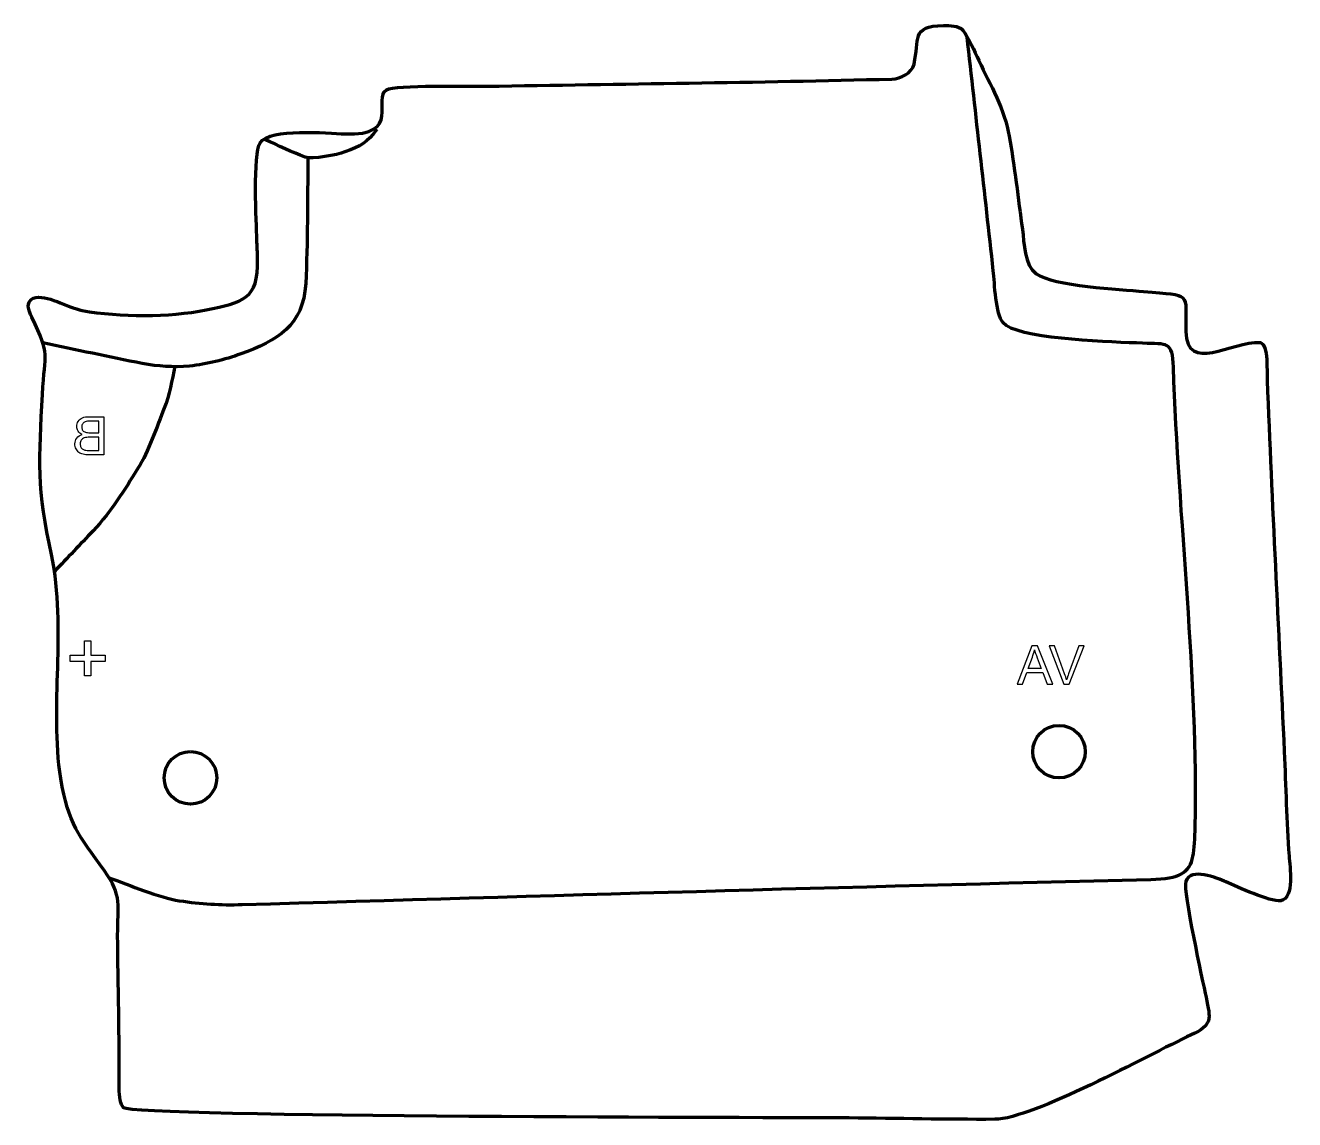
# Model space of a CAD drawing. Header units: millimetres. Extents: x -493 to 110, y 147 to 666.
import ezdxf

# ---------------------------------------------------------------- set-up
doc = ezdxf.new("R2010")
doc.units = ezdxf.units.MM
doc.header["$MEASUREMENT"] = 0
doc.layers.add('layer 2', color=7, linetype='Continuous')
doc.layers.add('layer 3', color=7, linetype='Continuous')

msp = doc.modelspace()

# ---------------------------------------------------------------- linework, layer by layer
at = {"layer": 'layer 2', "color": 142, "lineweight": 200}
for centre in [(-1.7429, 321.4592), (-414.36, 309.0237)]:
    msp.add_ellipse(centre, major_axis=(0, 12.5), ratio=1, dxfattribs=at)
at = {"layer": 'layer 2', "color": 142, "lineweight": 158}
for points, knots in [([(-453.0081, 261.5727), (-443.7893, 258.2431), (-428.7469, 251.9851), (-419.665, 250.6594), (-419.665, 250.6594), (-409.1695, 249.1273), (-400.3698, 248.5325), (-389.7741, 248.8479), (-389.7741, 248.8479), (-245.9604, 253.1296), (-102.0162, 257.3122), (41.8149, 260.7864), (41.8149, 260.7864), (55.7367, 261.1223), (60.2892, 263.9607), (61.9123, 271.7481), (61.9123, 271.7481), (62.6663, 275.3655), (62.7883, 280.0509), (62.9237, 286.0493), (62.9237, 286.0493), (64.4927, 355.5207), (54.9788, 432.6444), (52.6198, 504.0636), (52.6198, 504.0636), (52.2094, 516.5764), (49.9012, 514.9339), (37.9305, 515.4574), (37.9305, 515.4574), (24.0464, 516.0645), (-16.3396, 517.0288), (-26.8747, 523.9081), (-26.8747, 523.9081), (-26.8747, 523.9081), (-28.2529, 525.1225), (-28.2529, 525.1225), (-28.2529, 525.1225), (-31.9148, 529.2608), (-32.3155, 543.9614), (-32.9584, 549.8348), (-32.9584, 549.8348), (-37.0162, 586.8623), (-41.24, 623.8854), (-45.3871, 660.9046)], [0, 0, 0, 0, 0.08333333, 0.08333333, 0.08333333, 0.08333333, 0.16666667, 0.16666667, 0.16666667, 0.16666667, 0.25, 0.25, 0.25, 0.25, 0.33333333, 0.33333333, 0.33333333, 0.33333333, 0.41666667, 0.41666667, 0.41666667, 0.41666667, 0.5, 0.5, 0.5, 0.5, 0.58333333, 0.58333333, 0.58333333, 0.58333333, 0.66666667, 0.66666667, 0.66666667, 0.66666667, 0.75, 0.75, 0.75, 0.75, 0.83333333, 0.83333333, 0.83333333, 0.83333333, 1, 1, 1, 1]), ([(-325.85, 616.9669), (-330.6541, 610.6546), (-333.3463, 609.0905), (-340.964, 606.3195), (-340.964, 606.3195), (-344.7265, 604.9509), (-356.4018, 602.5372), (-359.9034, 603.8337), (-359.9034, 603.8337), (-365.7862, 606.0119), (-373.0505, 609.5701), (-378.9652, 612.2044)], [0, 0, 0, 0, 0.25, 0.25, 0.25, 0.25, 0.5, 0.5, 0.5, 0.5, 1, 1, 1, 1]), ([(-358.5261, 603.2747), (-358.8659, 583.4359), (-358.6236, 563.6048), (-359.6279, 543.7824), (-359.6279, 543.7824), (-360.6848, 523.7255), (-373.2187, 516.6815), (-390.3596, 510.3919), (-390.3596, 510.3919), (-398.1314, 507.5903), (-406.5574, 505.4526), (-414.789, 504.6243), (-414.789, 504.6243), (-422.6323, 503.9331), (-429.5476, 504.4368), (-437.2811, 505.8114), (-437.2811, 505.8114), (-453.0169, 509.0071), (-468.7627, 512.3359), (-484.4939, 515.5803)], [0, 0, 0, 0, 0.16666667, 0.16666667, 0.16666667, 0.16666667, 0.33333333, 0.33333333, 0.33333333, 0.33333333, 0.5, 0.5, 0.5, 0.5, 0.66666667, 0.66666667, 0.66666667, 0.66666667, 1, 1, 1, 1]), ([(-421.7266, 504.6013), (-423.2193, 497.7596), (-424.2739, 491.0677), (-426.8438, 484.5765), (-426.8438, 484.5765), (-430.1698, 476.1754), (-434.5224, 463.5929), (-439.149, 456.2731), (-439.149, 456.2731), (-446.1342, 445.2329), (-451.6226, 435.8686), (-460.6583, 426.329), (-460.6583, 426.329), (-466.7509, 419.8966), (-472.8653, 413.4871), (-478.952, 407.0473)], [0, 0, 0, 0, 0.2, 0.2, 0.2, 0.2, 0.4, 0.4, 0.4, 0.4, 0.6, 0.6, 0.6, 0.6, 1, 1, 1, 1])]:
    msp.add_open_spline(points, degree=3, knots=knots, dxfattribs=at)
at = {"layer": 'layer 2', "color": 142}
for points, knots in [([(-455.5117, 462.3848), (-455.5117, 462.3848), (-455.5117, 480.5712), (-455.5117, 480.5712), (-455.5117, 480.5712), (-455.5117, 480.5712), (-462.3358, 480.5712), (-462.3358, 480.5712), (-462.3358, 480.5712), (-463.7244, 480.5712), (-464.8377, 480.3892), (-465.6802, 480.0209), (-465.6802, 480.0209), (-466.5184, 479.6526), (-467.1745, 479.0853), (-467.6487, 478.3191), (-467.6487, 478.3191), (-468.127, 477.5571), (-468.3641, 476.757), (-468.3641, 475.9188), (-468.3641, 475.9188), (-468.3641, 475.1441), (-468.1524, 474.4117), (-467.7333, 473.7259), (-467.7333, 473.7259), (-467.3142, 473.0401), (-466.6792, 472.4855), (-465.8283, 472.0622), (-465.8283, 472.0622), (-466.929, 471.7405), (-467.7757, 471.1901), (-468.3641, 470.4112), (-468.3641, 470.4112), (-468.9568, 469.6365), (-469.2531, 468.7179), (-469.2531, 467.6595), (-469.2531, 467.6595), (-469.2531, 466.8044), (-469.0711, 466.0128), (-468.7112, 465.2804), (-468.7112, 465.2804), (-468.3514, 464.548), (-467.9069, 463.985), (-467.3777, 463.5871), (-467.3777, 463.5871), (-466.8486, 463.1934), (-466.1839, 462.8928), (-465.3881, 462.6896), (-465.3881, 462.6896), (-464.588, 462.4864), (-463.6101, 462.3848), (-462.4501, 462.3848), (-462.4501, 462.3848), (-462.4501, 462.3848), (-455.5117, 462.3848), (-455.5117, 462.3848)], [0, 0, 0, 0, 0.06666667, 0.06666667, 0.06666667, 0.06666667, 0.13333333, 0.13333333, 0.13333333, 0.13333333, 0.2, 0.2, 0.2, 0.2, 0.26666667, 0.26666667, 0.26666667, 0.26666667, 0.33333333, 0.33333333, 0.33333333, 0.33333333, 0.4, 0.4, 0.4, 0.4, 0.46666667, 0.46666667, 0.46666667, 0.46666667, 0.53333333, 0.53333333, 0.53333333, 0.53333333, 0.6, 0.6, 0.6, 0.6, 0.66666667, 0.66666667, 0.66666667, 0.66666667, 0.73333333, 0.73333333, 0.73333333, 0.73333333, 0.8, 0.8, 0.8, 0.8, 0.86666667, 0.86666667, 0.86666667, 0.86666667, 1, 1, 1, 1]), ([(-457.9247, 472.9258), (-457.9247, 472.9258), (-461.8575, 472.9258), (-461.8575, 472.9258), (-461.8575, 472.9258), (-462.9243, 472.9258), (-463.6905, 472.9978), (-464.1519, 473.1375), (-464.1519, 473.1375), (-464.7658, 473.3195), (-465.2272, 473.6243), (-465.5362, 474.0476), (-465.5362, 474.0476), (-465.8453, 474.471), (-466.0019, 475.0001), (-466.0019, 475.6394), (-466.0019, 475.6394), (-466.0019, 476.2447), (-465.858, 476.7781), (-465.5659, 477.2353), (-465.5659, 477.2353), (-465.278, 477.6968), (-464.8631, 478.0143), (-464.3255, 478.1836), (-464.3255, 478.1836), (-463.7879, 478.3529), (-462.865, 478.4376), (-461.5611, 478.4376), (-461.5611, 478.4376), (-461.5611, 478.4376), (-457.9247, 478.4376), (-457.9247, 478.4376), (-457.9247, 478.4376), (-457.9247, 478.4376), (-457.9247, 472.9258), (-457.9247, 472.9258)], [0, 0, 0, 0, 0.1, 0.1, 0.1, 0.1, 0.2, 0.2, 0.2, 0.2, 0.3, 0.3, 0.3, 0.3, 0.4, 0.4, 0.4, 0.4, 0.5, 0.5, 0.5, 0.5, 0.6, 0.6, 0.6, 0.6, 0.7, 0.7, 0.7, 0.7, 0.8, 0.8, 0.8, 0.8, 1, 1, 1, 1]), ([(-457.9247, 464.5184), (-457.9247, 464.5184), (-462.4544, 464.5184), (-462.4544, 464.5184), (-462.4544, 464.5184), (-463.2333, 464.5184), (-463.7794, 464.548), (-464.0969, 464.6073), (-464.0969, 464.6073), (-464.6472, 464.7047), (-465.1129, 464.8698), (-465.4854, 465.1026), (-465.4854, 465.1026), (-465.858, 465.3354), (-466.1628, 465.6741), (-466.4041, 466.1186), (-466.4041, 466.1186), (-466.6454, 466.5631), (-466.7639, 467.0753), (-466.7639, 467.6553), (-466.7639, 467.6553), (-466.7639, 468.3369), (-466.5903, 468.9253), (-466.239, 469.4291), (-466.239, 469.4291), (-465.8918, 469.9328), (-465.4092, 470.2842), (-464.7912, 470.4874), (-464.7912, 470.4874), (-464.1773, 470.6906), (-463.2883, 470.7922), (-462.1326, 470.7922), (-462.1326, 470.7922), (-462.1326, 470.7922), (-457.9247, 470.7922), (-457.9247, 470.7922), (-457.9247, 470.7922), (-457.9247, 470.7922), (-457.9247, 464.5184), (-457.9247, 464.5184)], [0, 0, 0, 0, 0.09090909, 0.09090909, 0.09090909, 0.09090909, 0.18181818, 0.18181818, 0.18181818, 0.18181818, 0.27272727, 0.27272727, 0.27272727, 0.27272727, 0.36363636, 0.36363636, 0.36363636, 0.36363636, 0.45454545, 0.45454545, 0.45454545, 0.45454545, 0.54545455, 0.54545455, 0.54545455, 0.54545455, 0.63636364, 0.63636364, 0.63636364, 0.63636364, 0.72727273, 0.72727273, 0.72727273, 0.72727273, 0.81818182, 0.81818182, 0.81818182, 0.81818182, 1, 1, 1, 1]), ([(-461.7146, 357.434), (-461.7146, 357.434), (-461.7146, 364.3485), (-461.7146, 364.3485), (-461.7146, 364.3485), (-461.7146, 364.3485), (-454.8355, 364.3485), (-454.8355, 364.3485), (-454.8355, 364.3485), (-454.8355, 364.3485), (-454.8355, 367.2413), (-454.8355, 367.2413), (-454.8355, 367.2413), (-454.8355, 367.2413), (-461.7146, 367.2413), (-461.7146, 367.2413), (-461.7146, 367.2413), (-461.7146, 367.2413), (-461.7146, 374.1204), (-461.7146, 374.1204), (-461.7146, 374.1204), (-461.7146, 374.1204), (-464.6427, 374.1204), (-464.6427, 374.1204), (-464.6427, 374.1204), (-464.6427, 374.1204), (-464.6427, 367.2413), (-464.6427, 367.2413), (-464.6427, 367.2413), (-464.6427, 367.2413), (-471.5219, 367.2413), (-471.5219, 367.2413), (-471.5219, 367.2413), (-471.5219, 367.2413), (-471.5219, 364.3485), (-471.5219, 364.3485), (-471.5219, 364.3485), (-471.5219, 364.3485), (-464.6427, 364.3485), (-464.6427, 364.3485), (-464.6427, 364.3485), (-464.6427, 364.3485), (-464.6427, 357.434), (-464.6427, 357.434), (-464.6427, 357.434), (-464.6427, 357.434), (-461.7146, 357.434), (-461.7146, 357.434)], [0, 0, 0, 0, 0.07692308, 0.07692308, 0.07692308, 0.07692308, 0.15384615, 0.15384615, 0.15384615, 0.15384615, 0.23076923, 0.23076923, 0.23076923, 0.23076923, 0.30769231, 0.30769231, 0.30769231, 0.30769231, 0.38461538, 0.38461538, 0.38461538, 0.38461538, 0.46153846, 0.46153846, 0.46153846, 0.46153846, 0.53846154, 0.53846154, 0.53846154, 0.53846154, 0.61538462, 0.61538462, 0.61538462, 0.61538462, 0.69230769, 0.69230769, 0.69230769, 0.69230769, 0.76923077, 0.76923077, 0.76923077, 0.76923077, 0.84615385, 0.84615385, 0.84615385, 0.84615385, 1, 1, 1, 1]), ([(-21.6319, 353.5086), (-21.6319, 353.5086), (-14.6554, 371.695), (-14.6554, 371.695), (-14.6554, 371.695), (-14.6554, 371.695), (-12.0095, 371.695), (-12.0095, 371.695), (-12.0095, 371.695), (-12.0095, 371.695), (-4.6054, 353.5086), (-4.6054, 353.5086), (-4.6054, 353.5086), (-4.6054, 353.5086), (-7.3444, 353.5086), (-7.3444, 353.5086), (-7.3444, 353.5086), (-7.3444, 353.5086), (-9.4484, 359.0204), (-9.4484, 359.0204), (-9.4484, 359.0204), (-9.4484, 359.0204), (-17.1065, 359.0204), (-17.1065, 359.0204), (-17.1065, 359.0204), (-17.1065, 359.0204), (-19.0792, 353.5086), (-19.0792, 353.5086), (-19.0792, 353.5086), (-19.0792, 353.5086), (-21.6319, 353.5086), (-21.6319, 353.5086)], [0, 0, 0, 0, 0.11111111, 0.11111111, 0.11111111, 0.11111111, 0.22222222, 0.22222222, 0.22222222, 0.22222222, 0.33333333, 0.33333333, 0.33333333, 0.33333333, 0.44444444, 0.44444444, 0.44444444, 0.44444444, 0.55555556, 0.55555556, 0.55555556, 0.55555556, 0.66666667, 0.66666667, 0.66666667, 0.66666667, 0.77777778, 0.77777778, 0.77777778, 0.77777778, 1, 1, 1, 1]), ([(-16.3995, 360.9762), (-16.3995, 360.9762), (-10.2019, 360.9762), (-10.2019, 360.9762), (-10.2019, 360.9762), (-10.2019, 360.9762), (-12.0984, 366.0181), (-12.0984, 366.0181), (-12.0984, 366.0181), (-12.6699, 367.5506), (-13.1017, 368.8163), (-13.4023, 369.8154), (-13.4023, 369.8154), (-13.6521, 368.6301), (-13.9865, 367.4659), (-14.4056, 366.3144), (-14.4056, 366.3144), (-14.4056, 366.3144), (-16.3995, 360.9762), (-16.3995, 360.9762)], [0, 0, 0, 0, 0.16666667, 0.16666667, 0.16666667, 0.16666667, 0.33333333, 0.33333333, 0.33333333, 0.33333333, 0.5, 0.5, 0.5, 0.5, 0.66666667, 0.66666667, 0.66666667, 0.66666667, 1, 1, 1, 1]), ([(0.6016, 353.5086), (0.6016, 353.5086), (-6.4257, 371.695), (-6.4257, 371.695), (-6.4257, 371.695), (-6.4257, 371.695), (-3.818, 371.695), (-3.818, 371.695), (-3.818, 371.695), (-3.818, 371.695), (0.9064, 358.4785), (0.9064, 358.4785), (0.9064, 358.4785), (1.2832, 357.4202), (1.6049, 356.4296), (1.8589, 355.5025), (1.8589, 355.5025), (2.1383, 356.4973), (2.4643, 357.4879), (2.8368, 358.4785), (2.8368, 358.4785), (2.8368, 358.4785), (7.739, 371.695), (7.739, 371.695), (7.739, 371.695), (7.739, 371.695), (10.1943, 371.695), (10.1943, 371.695), (10.1943, 371.695), (10.1943, 371.695), (3.1035, 353.5086), (3.1035, 353.5086), (3.1035, 353.5086), (3.1035, 353.5086), (0.6016, 353.5086), (0.6016, 353.5086)], [0, 0, 0, 0, 0.1, 0.1, 0.1, 0.1, 0.2, 0.2, 0.2, 0.2, 0.3, 0.3, 0.3, 0.3, 0.4, 0.4, 0.4, 0.4, 0.5, 0.5, 0.5, 0.5, 0.6, 0.6, 0.6, 0.6, 0.7, 0.7, 0.7, 0.7, 0.8, 0.8, 0.8, 0.8, 1, 1, 1, 1])]:
    msp.add_open_spline(points, degree=3, knots=knots, dxfattribs=at)
at = {"layer": 'layer 3', "color": 242, "lineweight": 158}
msp.add_open_spline([(-47.4331, 664.2028), (-49.31, 666.4229), (-53.8973, 666.3438), (-56.6315, 666.3912), (-56.6315, 666.3912), (-72.3398, 666.1267), (-67.8504, 659.5969), (-70.5955, 648.0472), (-70.5955, 648.0472), (-71.6329, 643.6827), (-76.9201, 641.0582), (-81.1228, 640.9481), (-81.1228, 640.9481), (-145.2469, 639.2686), (-209.4992, 638.6557), (-273.654, 637.5058), (-273.654, 637.5058), (-281.1137, 637.481), (-317.2924, 638.2785), (-321.2442, 635.8512), (-321.2442, 635.8512), (-327.8852, 631.7722), (-313.7973, 613.6462), (-341.0459, 614.8624), (-341.0459, 614.8624), (-349.3193, 615.2448), (-376.5589, 617.8052), (-381.2888, 610.6652), (-381.2888, 610.6652), (-384.6683, 605.5638), (-383.0731, 572.4026), (-382.7995, 564.7105), (-382.7995, 564.7105), (-382.6879, 561.5723), (-382.5667, 558.4344), (-382.454, 555.2962), (-382.454, 555.2962), (-382.139, 535.9004), (-389.4644, 535.0157), (-406.851, 531.2978), (-406.851, 531.2978), (-424.8477, 527.7222), (-447.7081, 527.7978), (-465.7662, 531.0119), (-465.7662, 531.0119), (-472.9662, 532.2933), (-482.7868, 539.0301), (-489.0258, 536.8949), (-489.0258, 536.8949), (-492.7883, 534.603), (-491.3672, 531.4337), (-489.7041, 527.8462), (-489.7041, 527.8462), (-480.7036, 508.5895), (-483.5544, 512.1806), (-484.6816, 491.145), (-484.6816, 491.145), (-486.3069, 461.164), (-487.3479, 444.9066), (-480.3098, 415.0862), (-480.3098, 415.0862), (-473.1429, 379.0308), (-481.238, 343.4176), (-475.9956, 308.6423), (-475.9956, 308.6423), (-472.3979, 287.1533), (-467.4664, 281.7989), (-455.2292, 264.8717), (-455.2292, 264.8717), (-446.5964, 252.9303), (-448.985, 248.192), (-448.9478, 234.3831), (-448.9478, 234.3831), (-448.8831, 210.2502), (-447.9837, 186.1364), (-448.2303, 161.993), (-448.2303, 161.993), (-448.2804, 157.0809), (-447.5978, 154.1084), (-446.1971, 152.3295), (-446.1971, 152.3295), (-442.5525, 147.7009), (-127.1905, 147.6882), (-101.4644, 147.4884), (-101.4644, 147.4884), (-78.5568, 147.3086), (-55.1212, 146.6997), (-32.2919, 146.8395), (-32.2919, 146.8395), (-14.0859, 146.9509), (40.0936, 177.125), (61.0673, 186.9221), (61.0673, 186.9221), (71.1503, 191.6321), (70.3784, 194.2787), (68.0999, 204.8104), (68.0999, 204.8104), (66.4225, 212.7195), (57.0818, 255.4377), (58.4678, 259.7521), (58.4678, 259.7521), (60.6969, 266.6911), (73.4118, 261.457), (77.5484, 259.6536), (77.5484, 259.6536), (83.0389, 257.2598), (98.2587, 250.0598), (103.6489, 250.5973), (103.6489, 250.5973), (110.1884, 252.249), (107.9196, 266.6083), (107.5349, 271.9009), (107.5349, 271.9009), (106.3416, 288.3147), (105.9951, 305.002), (105.2472, 321.4647), (105.2472, 321.4647), (102.5323, 380.2194), (99.4745, 439.1486), (97.1033, 497.8949), (97.1033, 497.8949), (96.9493, 501.7088), (97.8398, 514.6874), (93.9212, 515.8352), (93.9212, 515.8352), (80.0151, 516.6), (59.0115, 500.7817), (58.4785, 521.0792), (58.4785, 521.0792), (58.2479, 540.3423), (61.7908, 537.8307), (38.4267, 540.0333), (38.4267, 540.0333), (27.2871, 541.0657), (-4.4249, 542.6002), (-12.6, 548.4617), (-12.6, 548.4617), (-18.2609, 552.5207), (-18.2363, 562.956), (-19.1427, 569.6342), (-19.1427, 569.6342), (-21.1044, 584.0677), (-22.8761, 599.482), (-25.3578, 613.7481), (-25.3578, 613.7481), (-27.5464, 626.3291), (-34.3524, 638.088), (-39.7911, 649.682), (-39.7911, 649.682), (-41.9778, 654.3436), (-44.5495, 659.9719), (-47.4331, 664.2028)], degree=3, knots=[0, 0, 0, 0, 0.02564103, 0.02564103, 0.02564103, 0.02564103, 0.05128205, 0.05128205, 0.05128205, 0.05128205, 0.07692308, 0.07692308, 0.07692308, 0.07692308, 0.1025641, 0.1025641, 0.1025641, 0.1025641, 0.12820513, 0.12820513, 0.12820513, 0.12820513, 0.15384615, 0.15384615, 0.15384615, 0.15384615, 0.17948718, 0.17948718, 0.17948718, 0.17948718, 0.20512821, 0.20512821, 0.20512821, 0.20512821, 0.23076923, 0.23076923, 0.23076923, 0.23076923, 0.25641026, 0.25641026, 0.25641026, 0.25641026, 0.28205128, 0.28205128, 0.28205128, 0.28205128, 0.30769231, 0.30769231, 0.30769231, 0.30769231, 0.33333333, 0.33333333, 0.33333333, 0.33333333, 0.35897436, 0.35897436, 0.35897436, 0.35897436, 0.38461538, 0.38461538, 0.38461538, 0.38461538, 0.41025641, 0.41025641, 0.41025641, 0.41025641, 0.43589744, 0.43589744, 0.43589744, 0.43589744, 0.46153846, 0.46153846, 0.46153846, 0.46153846, 0.48717949, 0.48717949, 0.48717949, 0.48717949, 0.51282051, 0.51282051, 0.51282051, 0.51282051, 0.53846154, 0.53846154, 0.53846154, 0.53846154, 0.56410256, 0.56410256, 0.56410256, 0.56410256, 0.58974359, 0.58974359, 0.58974359, 0.58974359, 0.61538462, 0.61538462, 0.61538462, 0.61538462, 0.64102564, 0.64102564, 0.64102564, 0.64102564, 0.66666667, 0.66666667, 0.66666667, 0.66666667, 0.69230769, 0.69230769, 0.69230769, 0.69230769, 0.71794872, 0.71794872, 0.71794872, 0.71794872, 0.74358974, 0.74358974, 0.74358974, 0.74358974, 0.76923077, 0.76923077, 0.76923077, 0.76923077, 0.79487179, 0.79487179, 0.79487179, 0.79487179, 0.82051282, 0.82051282, 0.82051282, 0.82051282, 0.84615385, 0.84615385, 0.84615385, 0.84615385, 0.87179487, 0.87179487, 0.87179487, 0.87179487, 0.8974359, 0.8974359, 0.8974359, 0.8974359, 0.92307692, 0.92307692, 0.92307692, 0.92307692, 0.94871795, 0.94871795, 0.94871795, 0.94871795, 1, 1, 1, 1], dxfattribs=at)

doc.saveas('drawing.dxf')
